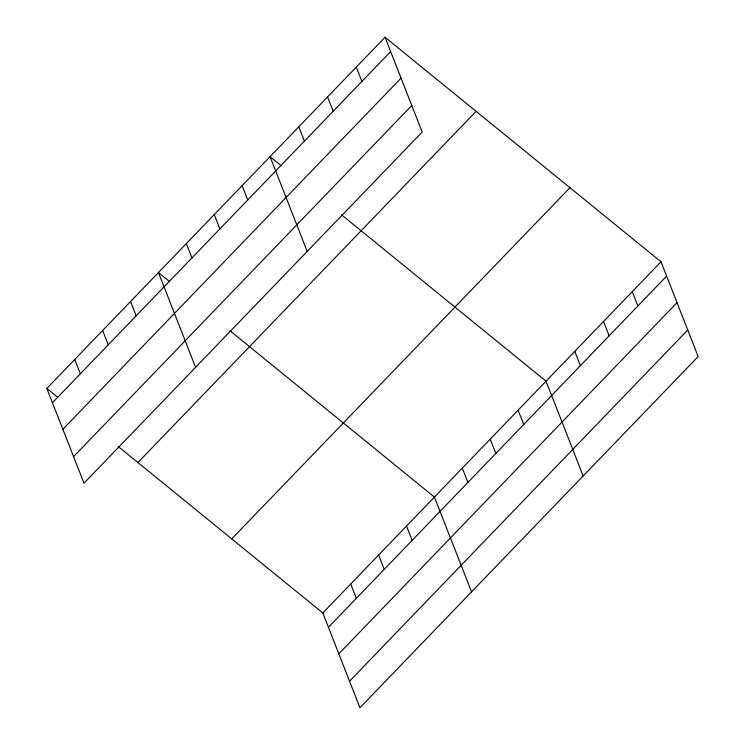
<?xml version="1.0" encoding="UTF-8"?>
<svg xmlns="http://www.w3.org/2000/svg" width="745" height="745" viewBox="0 0 745 745"><rect width="100%" height="100%" fill="white"/><g stroke="black" fill="none" stroke-linecap="round" stroke-linejoin="round"><path stroke-width="1.12" d="M385.044 37.25L422.192 132.023L83.989 483.207L46.842 388.434L385.044 37.25L661.011 261.793L698.158 356.566L359.956 707.75L322.808 612.977L118.269 446.553M52.457 402.756L390.659 51.563M62.859 429.306L401.061 78.113M73.578 456.657L411.78 105.473M137.918 462.533L476.12 111.35M231.742 538.877L569.944 187.693M322.808 612.977L661.011 261.793M328.424 627.299L666.626 276.106M338.826 653.849L677.028 302.656M349.545 681.2L687.747 330.016M281.666 166.098L270.062 156.655L307.201 251.419M341.489 214.774L546.029 381.198L583.167 475.962M169.171 281.265L158.452 272.549L195.59 367.313M229.879 330.659L434.419 497.092L471.557 591.856M46.842 388.434L57.561 397.15M632.263 291.649L637.878 305.962M603.525 321.495L609.131 335.809M574.777 351.342L580.383 365.665M518.12 410.169L523.735 424.482M356.296 67.097L361.912 81.419M490.219 439.14L495.835 453.463M327.558 96.952L333.164 111.266M462.319 468.121L467.935 482.434M298.81 126.799L304.416 141.122M406.519 526.063L412.125 540.376M242.162 185.626L247.768 199.939M378.618 555.034L384.224 569.348M214.253 214.597L219.868 228.911M350.718 584.005L356.324 598.328M186.352 243.568L191.968 257.891M130.552 301.52L136.158 315.833M102.652 330.491L108.258 344.805M74.751 359.463L80.358 373.776"/></g></svg>
